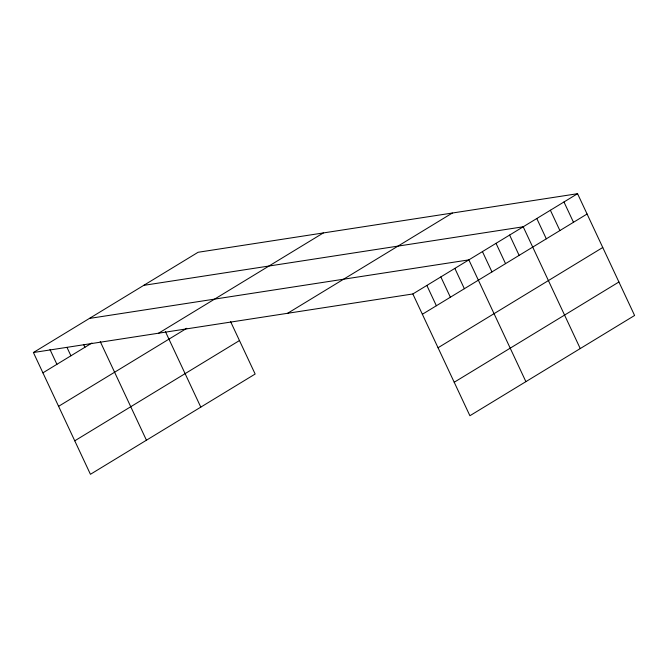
<?xml version="1.0" encoding="UTF-8"?>
<svg xmlns="http://www.w3.org/2000/svg" width="668" height="668" viewBox="0 0 668 668"><rect width="100%" height="100%" fill="white"/><g stroke="black" fill="none" stroke-linecap="round" stroke-linejoin="round"><path stroke-width="1" d="M33.4 352.52L198.104 252.27L577.561 193.703L634.6 315.48L469.896 415.73L412.849 293.962L33.4 352.52L90.439 474.297L255.151 374.038L230.535 321.492M42.919 372.836L91.917 343.01M158.617 333.198L323.329 232.94M58.6 406.319L186.789 328.289M74.758 440.813L239.461 340.555M287.632 313.284L452.336 213.034M412.849 293.962L577.561 193.703M422.368 314.269L587.072 214.019M438.049 347.752L602.753 247.502M454.207 382.255L618.919 281.996M143.754 285.353L523.203 226.786L580.25 348.562M89.403 318.436L468.852 259.877L525.891 381.645M563.967 201.978L573.486 222.285M550.382 210.245L559.893 230.56M536.796 218.519L546.307 238.827M509.617 235.061L519.128 255.376M496.032 243.327L505.542 263.643M482.438 251.602L491.957 271.918M454.85 268.394L464.369 288.71M440.855 276.919L450.366 297.227M426.852 285.436L436.363 305.752M165.464 331.704L200.792 407.121M100.225 341.54L146.442 440.212M83.617 344.496L84.911 347.268M67.025 347.485L70.917 355.793M49.991 349.539L56.914 364.31"/></g></svg>
